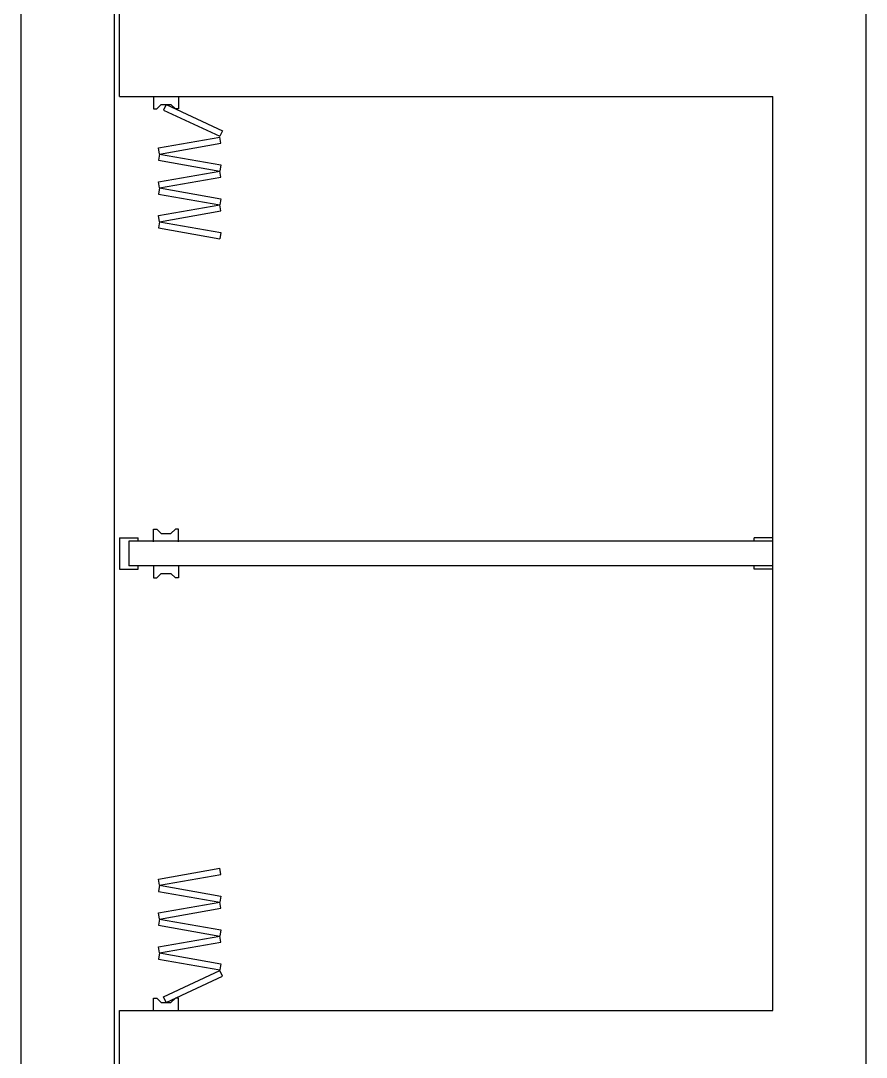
# Model space of a CAD drawing. Header units: millimetres. Extents: x 8900 to 13100, y 733 to 2933.
# Drawn here: x 10525.1 to 10660.9, y 1420.4 to 1587.1 of the extents above; entities that cross this region are included whole.
import ezdxf

# ---------------------------------------------------------------- set-up
doc = ezdxf.new("R2010")
doc.units = ezdxf.units.MM
for name, color, linetype in [('001 - 0.050', 1, 'Continuous'), ('002 - 0.150', 2, 'Continuous'), ('005 - 0.350 Color', 5, 'Continuous')]:
    doc.layers.add(name, color=color, linetype=linetype)

msp = doc.modelspace()

# ---------------------------------------------------------------- linework, layer by layer
at = {"layer": '001 - 0.050', "ltscale": 2.5}
for p, q in [((10546.44, 1574.94), (10546.44, 1572.94)), ((10546.94, 1572.94), (10547.65, 1573.65)), ((10547.65, 1573.65), (10549.23, 1573.65)), ((10548.44, 1573.65), (10548.02, 1572.75)), ((10548.44, 1573.65), (10557.5, 1569.43)), ((10549.94, 1572.94), (10549.23, 1573.65)), ((10550.44, 1574.94), (10550.44, 1572.94)), ((10546.44, 1572.94), (10546.94, 1572.94)), ((10548.02, 1572.75), (10557.08, 1568.52)), ((10550.44, 1572.94), (10549.94, 1572.94)), ((10547.22, 1566.65), (10557.07, 1568.39)), ((10557.24, 1567.4), (10557.07, 1568.39)), ((10557.5, 1569.43), (10557.08, 1568.52)), ((10547.39, 1565.67), (10547.22, 1566.65)), ((10547.39, 1565.67), (10557.24, 1567.4)), ((10547.39, 1565.67), (10547.22, 1564.68)), ((10547.39, 1565.67), (10557.24, 1563.93)), ((10547.22, 1564.68), (10557.07, 1562.94)), ((10557.24, 1563.93), (10557.07, 1562.94)), ((10547.22, 1561.21), (10557.07, 1562.94)), ((10547.39, 1560.22), (10557.24, 1561.96)), ((10557.24, 1561.96), (10557.07, 1562.94)), ((10547.39, 1560.22), (10547.22, 1561.21)), ((10547.39, 1560.22), (10547.22, 1559.24)), ((10547.39, 1560.22), (10557.24, 1558.49)), ((10547.22, 1559.24), (10557.07, 1557.5)), ((10557.24, 1558.49), (10557.07, 1557.5)), ((10547.22, 1555.77), (10557.07, 1557.5)), ((10557.24, 1556.52), (10557.07, 1557.5)), ((10547.39, 1554.78), (10547.22, 1555.77)), ((10547.39, 1554.78), (10557.24, 1556.52)), ((10547.39, 1554.78), (10547.22, 1553.8)), ((10547.22, 1553.8), (10557.07, 1552.06)), ((10547.39, 1554.78), (10557.24, 1553.04)), ((10557.24, 1553.04), (10557.07, 1552.06)), ((10546.44, 1503.34), (10546.44, 1505.34)), ((10546.44, 1505.34), (10546.94, 1505.34)), ((10546.94, 1505.34), (10547.65, 1504.64)), ((10549.94, 1505.34), (10549.23, 1504.64)), ((10550.44, 1505.34), (10549.94, 1505.34)), ((10550.44, 1503.34), (10550.44, 1505.34)), ((10540.94, 1503.94), (10543.94, 1503.94)), ((10540.94, 1503.94), (10540.94, 1498.94)), ((10645.94, 1503.44), (10542.44, 1503.44)), ((10542.44, 1503.44), (10542.44, 1499.44)), ((10543.94, 1503.44), (10543.94, 1503.94)), ((10547.65, 1504.64), (10549.23, 1504.64)), ((10645.94, 1503.94), (10642.94, 1503.94)), ((10642.94, 1503.44), (10642.94, 1503.94)), ((10540.94, 1498.94), (10543.94, 1498.94)), ((10645.94, 1499.44), (10542.44, 1499.44)), ((10543.94, 1498.94), (10543.94, 1499.44)), ((10546.44, 1499.54), (10546.44, 1497.54)), ((10550.44, 1499.54), (10550.44, 1497.54)), ((10642.94, 1498.94), (10642.94, 1499.44)), ((10645.94, 1498.94), (10642.94, 1498.94)), ((10546.44, 1497.54), (10546.94, 1497.54)), ((10546.94, 1497.54), (10547.65, 1498.25)), ((10547.65, 1498.25), (10549.23, 1498.25)), ((10549.94, 1497.54), (10549.23, 1498.25)), ((10550.44, 1497.54), (10549.94, 1497.54)), ((10547.22, 1449.09), (10557.07, 1450.83)), ((10557.24, 1449.85), (10557.07, 1450.83)), ((10547.39, 1448.11), (10547.22, 1449.09)), ((10547.39, 1448.11), (10557.24, 1449.85)), ((10547.39, 1448.11), (10547.22, 1447.12)), ((10547.22, 1447.12), (10557.07, 1445.39)), ((10547.39, 1448.11), (10557.24, 1446.37)), ((10547.22, 1443.65), (10557.07, 1445.39)), ((10557.24, 1446.37), (10557.07, 1445.39)), ((10557.24, 1444.4), (10557.07, 1445.39)), ((10547.39, 1442.67), (10547.22, 1443.65)), ((10547.39, 1442.67), (10557.24, 1444.4)), ((10547.39, 1442.67), (10547.22, 1441.68)), ((10547.22, 1441.68), (10557.07, 1439.94)), ((10547.39, 1442.67), (10557.24, 1440.93)), ((10557.24, 1440.93), (10557.07, 1439.94)), ((10547.22, 1438.21), (10557.07, 1439.94)), ((10547.39, 1437.22), (10557.24, 1438.96)), ((10557.24, 1438.96), (10557.07, 1439.94)), ((10547.39, 1437.22), (10547.22, 1438.21)), ((10547.39, 1437.22), (10547.22, 1436.24)), ((10547.39, 1437.22), (10557.24, 1435.49)), ((10547.22, 1436.24), (10557.07, 1434.5)), ((10557.24, 1435.49), (10557.07, 1434.5)), ((10548.02, 1430.14), (10557.08, 1434.37)), ((10548.44, 1429.24), (10557.5, 1433.46)), ((10557.5, 1433.46), (10557.08, 1434.37)), ((10548.44, 1429.24), (10548.02, 1430.14)), ((10546.44, 1427.94), (10546.44, 1429.94)), ((10546.44, 1429.94), (10546.94, 1429.94)), ((10546.94, 1429.94), (10547.65, 1429.24)), ((10547.65, 1429.24), (10549.23, 1429.24)), ((10549.94, 1429.94), (10549.23, 1429.24)), ((10550.44, 1429.94), (10549.94, 1429.94)), ((10550.44, 1427.94), (10550.44, 1429.94))]:
    msp.add_line(p, q, dxfattribs=at)
at = {"layer": '002 - 0.150', "ltscale": 2.5}
for p, q in [((10540.94, 1574.94), (10540.94, 1621.44)), ((10660.94, 1074.94), (10660.94, 1595.14)), ((10540.94, 1574.94), (10645.94, 1574.94)), ((10645.94, 1427.94), (10645.94, 1574.94)), ((10540.94, 1427.94), (10645.94, 1427.94)), ((10540.94, 1074.94), (10540.94, 1427.94))]:
    msp.add_line(p, q, dxfattribs=at)
at = {"layer": '005 - 0.350 Color', "ltscale": 2.5}
for p, q in [((10525.1, 1625.48), (10525.1, 1033.43)), ((10540.1, 1625.48), (10540.1, 1033.43))]:
    msp.add_line(p, q, dxfattribs=at)

doc.saveas('drawing.dxf')
